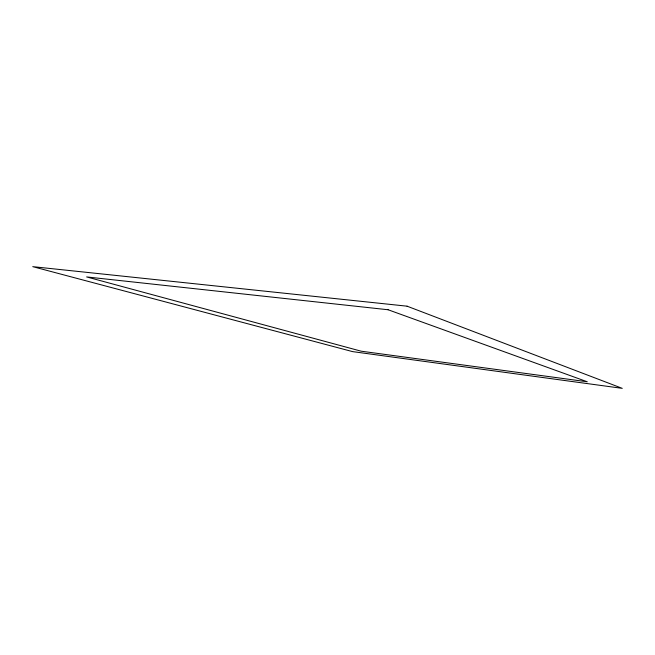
<?xml version="1.0" encoding="UTF-8"?>
<svg xmlns="http://www.w3.org/2000/svg" width="655" height="655" viewBox="0 0 655 655"><rect width="100%" height="100%" fill="white"/><g stroke="black" fill="none" stroke-linecap="round" stroke-linejoin="round"><path stroke-width="0.98" d="M407.066 306.18L32.75 266.651L352.57 351.612L622.25 388.349L407.066 306.18M388.096 309.75L86.632 276.926L361.2 351.195L587.273 381.775L388.096 309.75"/></g></svg>
